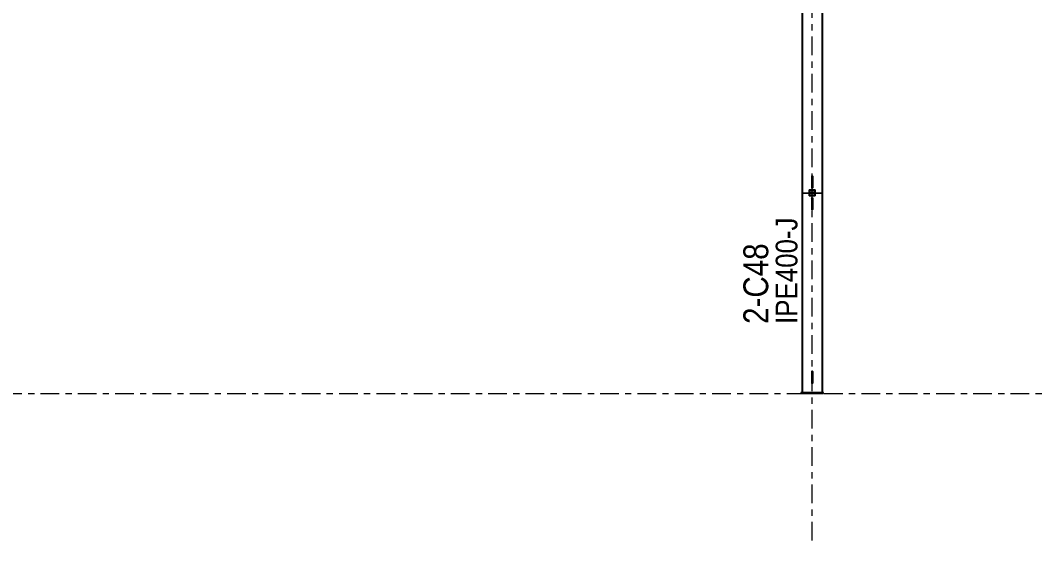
# Model space of a CAD drawing. Header units: millimetres. Extents: x -49 to 773, y -73 to 501.
# Drawn here: x 98.8 to 262.4, y 162.6 to 246.2 of the extents above; entities that cross this region are included whole.
import ezdxf

# ---------------------------------------------------------------- set-up
doc = ezdxf.new("R2010")
doc.units = ezdxf.units.MM
for name, pattern in [('XKITLINE00', [0]), ('XKITLINE02', [4, 2, -2]), ('XKITLINE03', [6, 3, -1, 1, -1])]:
    doc.linetypes.add(name, pattern=pattern)
for name, color, linetype, lineweight in [('Part', 2, 'Continuous', 0), ('PartMark', 7, 'Continuous', 0), ('S-grid', 1, 'Continuous', 0)]:
    doc.layers.add(name, color=color, linetype=linetype, lineweight=lineweight)
doc.styles.add('ARIAL', font='ARIAL.TTF')

# ---------------------------------------------------------------- blocks, each defined once
blk = doc.blocks.new('*A219')
at = {"layer": 'Part'}
blk.add_hatch(color=3, dxfattribs=at).paths.add_polyline_path([(226.15, 221.27), (226.21, 221.24), (226.23, 221.17), (226.21, 221.11), (226.15, 221.08), (226.09, 221.11), (226.06, 221.17), (226.09, 221.24)], flags=17)
blk = doc.blocks.new('*A220')
at = {"layer": 'Part'}
blk.add_hatch(color=3, dxfattribs=at).paths.add_polyline_path([(226.15, 215.92), (226.21, 215.89), (226.23, 215.83), (226.21, 215.76), (226.15, 215.73), (226.09, 215.76), (226.06, 215.83), (226.09, 215.89)], flags=17)
blk = doc.blocks.new('*A221')
at = {"layer": 'Part'}
blk.add_hatch(color=3, dxfattribs=at).paths.add_polyline_path([(226.15, 189.85), (226.21, 189.82), (226.23, 189.76), (226.21, 189.69), (226.15, 189.67), (226.09, 189.69), (226.06, 189.76), (226.09, 189.82)], flags=17)
blk = doc.blocks.new('*A222')
at = {"layer": 'Part'}
h = blk.add_hatch(color=3, dxfattribs=at)
h.paths.add_polyline_path([(225.73, 218.08), (225.73, 218.92), (226.56, 218.92), (226.56, 218.08)], flags=17)
h.paths.add_polyline_path([(225.76, 218.88), (225.76, 218.12), (226.53, 218.12), (226.53, 218.88)])
blk = doc.blocks.new('*A898')
at = {"layer": 'S-grid', "color": 1, "linetype": 'XKITLINE03', "lineweight": 0}
blk.add_line((-5.94, 186.26), (454.9, 186.26), dxfattribs=at)
blk = doc.blocks.new('*A1140')
at = {"layer": 'S-grid', "color": 1, "linetype": 'XKITLINE03', "lineweight": 0}
blk.add_line((226.15, 162.6), (226.15, 309.8), dxfattribs=at)
at = {"layer": 'S-grid', "color": 3, "style": 'ARIAL', "width": 0.85}
blk.add_text("8'", height=3, dxfattribs=at).set_placement((224.65, 310.8))
blk = doc.blocks.new('*A1141')
at = {"layer": 'Part', "color": 2, "linetype": 'XKITLINE00', "lineweight": 0}
for p, q in [((224.48, 283.95), (227.81, 283.95)), ((224.59, 283.95), (224.59, 282.93)), ((227.71, 283.95), (227.71, 282.93)), ((224.59, 282.85), (224.59, 250.7)), ((227.71, 282.85), (227.71, 250.7)), ((224.48, 272.62), (224.48, 186.43)), ((227.81, 272.62), (227.81, 186.43)), ((224.59, 250.61), (224.59, 218.46)), ((227.71, 250.61), (227.71, 218.46)), ((224.59, 218.37), (224.59, 186.43)), ((227.71, 218.37), (227.71, 186.43))]:
    blk.add_line(p, q, dxfattribs=at)
at = {"layer": 'Part', "color": 7, "linetype": 'XKITLINE02', "lineweight": 0}
for p, q in [((224.48, 272.62), (224.48, 283.95)), ((227.81, 283.95), (227.81, 272.62)), ((224.59, 282.93), (224.59, 282.85)), ((227.71, 282.93), (227.71, 282.85)), ((224.59, 250.7), (224.59, 250.61)), ((227.71, 250.7), (227.71, 250.61)), ((224.59, 218.46), (224.59, 218.37)), ((227.71, 218.46), (227.71, 218.37)), ((227.81, 186.43), (224.48, 186.43))]:
    blk.add_line(p, q, dxfattribs=at)
blk = doc.blocks.new('*A1193')
at = {"layer": 'Part', "color": 2, "linetype": 'XKITLINE00', "lineweight": 0}
for p, q in [((226.09, 221.24), (226.06, 221.17)), ((226.06, 221.17), (226.06, 219.75)), ((226.06, 221.17), (226.09, 221.11)), ((226.15, 221.27), (226.09, 221.24)), ((226.09, 221.11), (226.15, 221.08)), ((226.21, 221.24), (226.15, 221.27)), ((226.15, 221.08), (226.21, 221.11)), ((226.23, 221.17), (226.21, 221.24)), ((226.21, 221.11), (226.23, 221.17)), ((226.23, 221.17), (226.23, 219.75))]:
    blk.add_line(p, q, dxfattribs=at)
at = {"layer": 'Part', "color": 7, "linetype": 'XKITLINE02', "lineweight": 0}
for p, q in [((226.06, 219.75), (226.06, 219.29)), ((226.06, 219.29), (226.09, 219.34)), ((226.09, 219.23), (226.06, 219.29)), ((226.09, 219.34), (226.15, 219.36)), ((226.15, 219.21), (226.09, 219.23)), ((226.15, 219.36), (226.21, 219.34)), ((226.21, 219.23), (226.15, 219.21)), ((226.21, 219.34), (226.23, 219.29)), ((226.23, 219.29), (226.21, 219.23)), ((226.23, 219.75), (226.23, 219.29))]:
    blk.add_line(p, q, dxfattribs=at)
blk = doc.blocks.new('*A1194')
at = {"layer": 'Part', "color": 7, "linetype": 'XKITLINE02', "lineweight": 0}
for p, q in [((226.06, 217.66), (226.09, 217.72)), ((226.06, 217.66), (226.06, 217.21)), ((226.09, 217.61), (226.06, 217.66)), ((226.09, 217.72), (226.15, 217.74)), ((226.15, 217.59), (226.09, 217.61)), ((226.15, 217.74), (226.21, 217.72)), ((226.21, 217.61), (226.15, 217.59)), ((226.21, 217.72), (226.23, 217.66)), ((226.23, 217.66), (226.21, 217.61)), ((226.23, 217.66), (226.23, 217.21))]:
    blk.add_line(p, q, dxfattribs=at)
at = {"layer": 'Part', "color": 2, "linetype": 'XKITLINE00', "lineweight": 0}
for p, q in [((226.06, 217.21), (226.06, 215.83)), ((226.23, 217.21), (226.23, 215.83)), ((226.09, 215.89), (226.06, 215.83)), ((226.06, 215.83), (226.09, 215.76)), ((226.15, 215.92), (226.09, 215.89)), ((226.09, 215.76), (226.15, 215.73)), ((226.21, 215.89), (226.15, 215.92)), ((226.15, 215.73), (226.21, 215.76)), ((226.23, 215.83), (226.21, 215.89)), ((226.21, 215.76), (226.23, 215.83))]:
    blk.add_line(p, q, dxfattribs=at)
blk = doc.blocks.new('*A1195')
at = {"layer": 'Part', "color": 2, "linetype": 'XKITLINE00', "lineweight": 0}
for p, q in [((226.09, 189.82), (226.06, 189.76)), ((226.15, 189.85), (226.09, 189.82)), ((226.21, 189.82), (226.15, 189.85)), ((226.23, 189.76), (226.21, 189.82)), ((226.06, 189.76), (226.06, 188.37)), ((226.06, 189.76), (226.09, 189.69)), ((226.09, 189.69), (226.15, 189.67)), ((226.15, 189.67), (226.21, 189.69)), ((226.21, 189.69), (226.23, 189.76)), ((226.23, 189.76), (226.23, 188.37))]:
    blk.add_line(p, q, dxfattribs=at)
at = {"layer": 'Part', "color": 7, "linetype": 'XKITLINE02', "lineweight": 0}
for p, q in [((226.06, 188.37), (226.06, 187.92)), ((226.23, 188.37), (226.23, 187.92)), ((226.06, 187.92), (226.09, 187.97)), ((226.09, 187.87), (226.06, 187.92)), ((226.09, 187.97), (226.15, 188)), ((226.15, 187.85), (226.09, 187.87)), ((226.15, 188), (226.21, 187.97)), ((226.21, 187.87), (226.15, 187.85)), ((226.21, 187.97), (226.23, 187.92)), ((226.23, 187.92), (226.21, 187.87))]:
    blk.add_line(p, q, dxfattribs=at)
blk = doc.blocks.new('*A1196')
at = {"layer": 'Part', "color": 7, "linetype": 'XKITLINE02', "lineweight": 0}
for p, q in [((226.56, 218.92), (225.73, 218.92)), ((225.73, 218.92), (225.73, 218.08)), ((225.73, 218.08), (226.56, 218.08)), ((225.76, 218.12), (225.76, 218.88)), ((225.76, 218.88), (226.53, 218.88)), ((226.53, 218.12), (225.76, 218.12)), ((226.53, 218.88), (226.53, 218.12)), ((226.56, 218.08), (226.56, 218.92))]:
    blk.add_line(p, q, dxfattribs=at)
blk = doc.blocks.new('*A1198')
at = {"layer": 'Part', "color": 2, "linetype": 'XKITLINE00', "lineweight": 0}
for p, q in [((224.31, 186.43), (224.31, 186.26)), ((227.98, 186.43), (224.31, 186.43)), ((224.31, 186.26), (227.98, 186.26)), ((227.98, 186.26), (227.98, 186.43))]:
    blk.add_line(p, q, dxfattribs=at)
blk = doc.blocks.new('*A1199')
at = {"layer": 'Part', "color": 7, "linetype": 'XKITLINE02', "lineweight": 0}
for p, q in [((225.65, 219), (226.65, 219)), ((225.65, 218), (225.65, 219)), ((226.65, 218), (225.65, 218)), ((226.65, 219), (226.65, 218))]:
    blk.add_line(p, q, dxfattribs=at)
blk = doc.blocks.new('*A1200')
at = {"layer": 'Part', "color": 7, "linetype": 'XKITLINE02', "lineweight": 0}
for p, q in [((225.65, 218.54), (225.65, 218.46)), ((226.65, 218.54), (225.65, 218.54)), ((225.65, 218.46), (226.65, 218.46)), ((226.65, 218.46), (226.65, 218.54))]:
    blk.add_line(p, q, dxfattribs=at)
blk = doc.blocks.new('*A1201')
at = {"layer": 'Part', "color": 7, "linetype": 'XKITLINE02', "lineweight": 0}
for p, q in [((227.71, 218.46), (224.59, 218.46)), ((224.59, 218.37), (224.59, 218.46)), ((227.71, 218.37), (224.59, 218.37)), ((224.71, 218.46), (224.71, 218.37)), ((227.58, 218.37), (227.58, 218.46)), ((227.71, 218.46), (227.71, 218.37))]:
    blk.add_line(p, q, dxfattribs=at)
blk = doc.blocks.new('*A1202')
at = {"layer": 'Part', "color": 2, "linetype": 'XKITLINE00', "lineweight": 0}
for p, q in [((226.65, 219), (225.65, 219)), ((225.65, 219), (225.65, 218)), ((225.65, 218), (226.65, 218)), ((226.65, 218), (226.65, 219))]:
    blk.add_line(p, q, dxfattribs=at)
blk = doc.blocks.new('*A1203')
at = {"layer": 'Part', "color": 7, "linetype": 'XKITLINE02', "lineweight": 0}
for p, q in [((225.65, 218.46), (225.65, 218.54)), ((225.65, 218.54), (226.65, 218.54)), ((226.65, 218.46), (225.65, 218.46)), ((226.65, 218.54), (226.65, 218.46))]:
    blk.add_line(p, q, dxfattribs=at)
blk = doc.blocks.new('*A1204')
at = {"layer": 'Part', "color": 2, "linetype": 'XKITLINE00', "lineweight": 0}
for p, q in [((225.65, 218.46), (224.59, 218.46)), ((224.59, 218.37), (224.59, 218.46)), ((225.65, 218.37), (224.59, 218.37)), ((227.71, 218.46), (226.65, 218.46)), ((227.71, 218.37), (226.65, 218.37)), ((227.71, 218.46), (227.71, 218.37))]:
    blk.add_line(p, q, dxfattribs=at)
at = {"layer": 'Part', "color": 7, "linetype": 'XKITLINE02', "lineweight": 0}
for p, q in [((224.71, 218.37), (224.71, 218.46)), ((226.65, 218.46), (225.65, 218.46)), ((226.65, 218.37), (225.65, 218.37)), ((227.58, 218.37), (227.58, 218.46))]:
    blk.add_line(p, q, dxfattribs=at)
blk = doc.blocks.new('*A1211')
at = {"layer": 'Part', "color": 2, "linetype": 'XKITLINE00', "lineweight": 0}
for p, q in [((225.73, 218.08), (225.73, 218.92)), ((225.73, 218.92), (226.56, 218.92)), ((226.56, 218.08), (225.73, 218.08)), ((225.76, 218.12), (225.76, 218.88)), ((225.76, 218.88), (226.53, 218.88)), ((226.53, 218.12), (225.76, 218.12)), ((226.53, 218.88), (226.53, 218.12)), ((226.56, 218.92), (226.56, 218.08))]:
    blk.add_line(p, q, dxfattribs=at)
blk = doc.blocks.new('*A1779')
at = {"layer": 'PartMark', "color": 7, "style": 'ARIAL', "width": 0.85}
blk.add_text('IPE400-J', height=3.5, rotation=90.0002, dxfattribs=at).set_placement((223.78, 197.43))
at = {"layer": 'PartMark', "color": 3, "style": 'ARIAL', "width": 0.85}
blk.add_text('2-C48', height=4, rotation=90.0002, dxfattribs=at).set_placement((219.08, 197.43))

msp = doc.modelspace()

# ---------------------------------------------------------------- block references
at = {"lineweight": 0}
for name in ['*A1140', '*A1141', '*A219', '*A1193', '*A1201', '*A1204', '*A1199', '*A1202', '*A1200', '*A1203', '*A222', '*A1196', '*A1211', '*A1194', '*A220', '*A1779', '*A221', '*A1195', '*A898', '*A1198']:
    msp.add_blockref(name, (0, 0), dxfattribs=at)

doc.saveas('drawing.dxf')
